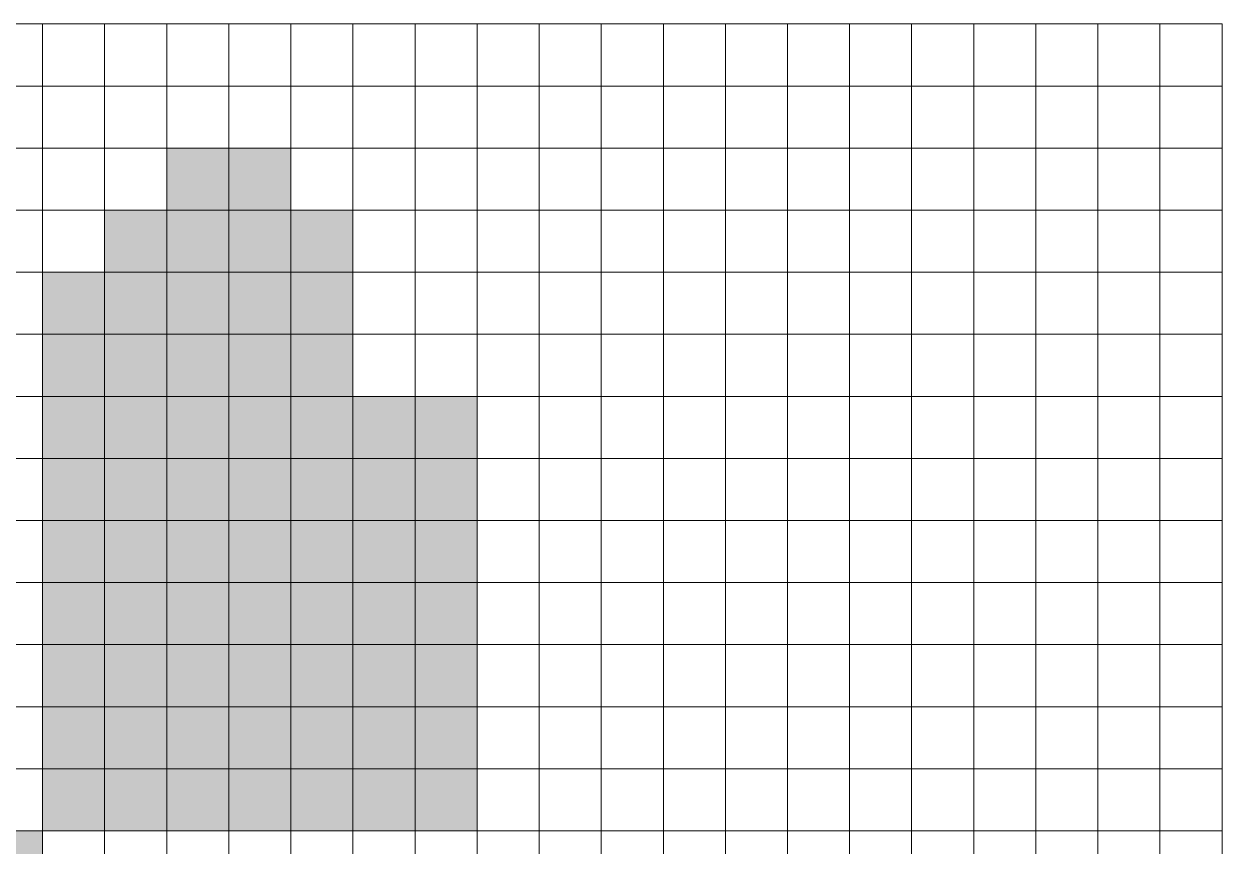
# Model space of a CAD drawing. Header units: millimetres. Extents: x 7481 to 272303, y 53290 to 107290.
# Drawn here: x 66807 to 86107, y 90045 to 103290 of the extents above; entities that cross this region are included whole.
import ezdxf

# ---------------------------------------------------------------- set-up
doc = ezdxf.new("R2010")
doc.units = ezdxf.units.MM
doc.layers.get('0').update_dxf_attribs({"lineweight": 0})
doc.layers.add('o_building', color=252, linetype='Continuous')
doc.layers.add('river', color=140, linetype='Continuous')

msp = doc.modelspace()

# ---------------------------------------------------------------- hatches: boundary and pattern name
at = {"layer": 'o_building'}
h = msp.add_hatch(color=256, dxfattribs=at)
h.dxf.hatch_style = 1
h.paths.add_polyline_path([(70107, 101290), (69107, 101290), (69107, 100290), (70107, 100290)])
h = msp.add_hatch(color=256, dxfattribs=at)
h.dxf.hatch_style = 1
h.paths.add_polyline_path([(71107, 101290), (70107, 101290), (70107, 100290), (71107, 100290)])
h = msp.add_hatch(color=256, dxfattribs=at)
h.dxf.hatch_style = 1
h.paths.add_polyline_path([(69107, 100290), (68107, 100290), (68107, 99290), (69107, 99290)])
h = msp.add_hatch(color=256, dxfattribs=at)
h.dxf.hatch_style = 1
h.paths.add_polyline_path([(70107, 100290), (69107, 100290), (69107, 99290), (70107, 99290)])
h = msp.add_hatch(color=256, dxfattribs=at)
h.dxf.hatch_style = 1
h.paths.add_polyline_path([(71107, 100290), (70107, 100290), (70107, 99290), (71107, 99290)])
h = msp.add_hatch(color=256, dxfattribs=at)
h.dxf.hatch_style = 1
h.paths.add_polyline_path([(72107, 100290), (71107, 100290), (71107, 99290), (72107, 99290)])
h = msp.add_hatch(color=256, dxfattribs=at)
h.dxf.hatch_style = 1
h.paths.add_polyline_path([(68107, 99290), (67107, 99290), (67107, 98290), (68107, 98290)])
h = msp.add_hatch(color=256, dxfattribs=at)
h.dxf.hatch_style = 1
h.paths.add_polyline_path([(69107, 99290), (68107, 99290), (68107, 98290), (69107, 98290)])
h = msp.add_hatch(color=256, dxfattribs=at)
h.dxf.hatch_style = 1
h.paths.add_polyline_path([(70107, 99290), (69107, 99290), (69107, 98290), (70107, 98290)])
h = msp.add_hatch(color=256, dxfattribs=at)
h.dxf.hatch_style = 1
h.paths.add_polyline_path([(71107, 99290), (70107, 99290), (70107, 98290), (71107, 98290)])
h = msp.add_hatch(color=256, dxfattribs=at)
h.dxf.hatch_style = 1
h.paths.add_polyline_path([(72107, 99290), (71107, 99290), (71107, 98290), (72107, 98290)])
h = msp.add_hatch(color=256, dxfattribs=at)
h.dxf.hatch_style = 1
h.paths.add_polyline_path([(68107, 98290), (67107, 98290), (67107, 97290), (68107, 97290)])
h = msp.add_hatch(color=256, dxfattribs=at)
h.dxf.hatch_style = 1
h.paths.add_polyline_path([(69107, 98290), (68107, 98290), (68107, 97290), (69107, 97290)])
h = msp.add_hatch(color=256, dxfattribs=at)
h.dxf.hatch_style = 1
h.paths.add_polyline_path([(70107, 98290), (69107, 98290), (69107, 97290), (70107, 97290)])
h = msp.add_hatch(color=256, dxfattribs=at)
h.dxf.hatch_style = 1
h.paths.add_polyline_path([(71107, 98290), (70107, 98290), (70107, 97290), (71107, 97290)])
h = msp.add_hatch(color=256, dxfattribs=at)
h.dxf.hatch_style = 1
h.paths.add_polyline_path([(72107, 98290), (71107, 98290), (71107, 97290), (72107, 97290)])
h = msp.add_hatch(color=256, dxfattribs=at)
h.dxf.hatch_style = 1
h.paths.add_polyline_path([(68107, 97290), (67107, 97290), (67107, 96290), (68107, 96290)])
h = msp.add_hatch(color=256, dxfattribs=at)
h.dxf.hatch_style = 1
h.paths.add_polyline_path([(69107, 97290), (68107, 97290), (68107, 96290), (69107, 96290)])
h = msp.add_hatch(color=256, dxfattribs=at)
h.dxf.hatch_style = 1
h.paths.add_polyline_path([(70107, 97290), (69107, 97290), (69107, 96290), (70107, 96290)])
h = msp.add_hatch(color=256, dxfattribs=at)
h.dxf.hatch_style = 1
h.paths.add_polyline_path([(71107, 97290), (70107, 97290), (70107, 96290), (71107, 96290)])
h = msp.add_hatch(color=256, dxfattribs=at)
h.dxf.hatch_style = 1
h.paths.add_polyline_path([(72107, 97290), (71107, 97290), (71107, 96290), (72107, 96290)])
h = msp.add_hatch(color=256, dxfattribs=at)
h.dxf.hatch_style = 1
h.paths.add_polyline_path([(73107, 97290), (72107, 97290), (72107, 96290), (73107, 96290)])
h = msp.add_hatch(color=256, dxfattribs=at)
h.dxf.hatch_style = 1
h.paths.add_polyline_path([(74107, 97290), (73107, 97290), (73107, 96290), (74107, 96290)])
h = msp.add_hatch(color=256, dxfattribs=at)
h.dxf.hatch_style = 1
h.paths.add_polyline_path([(68107, 96290), (67107, 96290), (67107, 95290), (68107, 95290)])
h = msp.add_hatch(color=256, dxfattribs=at)
h.dxf.hatch_style = 1
h.paths.add_polyline_path([(69107, 96290), (68107, 96290), (68107, 95290), (69107, 95290)])
h = msp.add_hatch(color=256, dxfattribs=at)
h.dxf.hatch_style = 1
h.paths.add_polyline_path([(70107, 96290), (69107, 96290), (69107, 95290), (70107, 95290)])
h = msp.add_hatch(color=256, dxfattribs=at)
h.dxf.hatch_style = 1
h.paths.add_polyline_path([(71107, 96290), (70107, 96290), (70107, 95290), (71107, 95290)])
h = msp.add_hatch(color=256, dxfattribs=at)
h.dxf.hatch_style = 1
h.paths.add_polyline_path([(72107, 96290), (71107, 96290), (71107, 95290), (72107, 95290)])
h = msp.add_hatch(color=256, dxfattribs=at)
h.dxf.hatch_style = 1
h.paths.add_polyline_path([(73107, 96290), (72107, 96290), (72107, 95290), (73107, 95290)])
h = msp.add_hatch(color=256, dxfattribs=at)
h.dxf.hatch_style = 1
h.paths.add_polyline_path([(74107, 96290), (73107, 96290), (73107, 95290), (74107, 95290)])
h = msp.add_hatch(color=256, dxfattribs=at)
h.dxf.hatch_style = 1
h.paths.add_polyline_path([(68107, 95290), (67107, 95290), (67107, 94290), (68107, 94290)])
h = msp.add_hatch(color=256, dxfattribs=at)
h.dxf.hatch_style = 1
h.paths.add_polyline_path([(69107, 95290), (68107, 95290), (68107, 94290), (69107, 94290)])
h = msp.add_hatch(color=256, dxfattribs=at)
h.dxf.hatch_style = 1
h.paths.add_polyline_path([(70107, 95290), (69107, 95290), (69107, 94290), (70107, 94290)])
h = msp.add_hatch(color=256, dxfattribs=at)
h.dxf.hatch_style = 1
h.paths.add_polyline_path([(71107, 95290), (70107, 95290), (70107, 94290), (71107, 94290)])
h = msp.add_hatch(color=256, dxfattribs=at)
h.dxf.hatch_style = 1
h.paths.add_polyline_path([(72107, 95290), (71107, 95290), (71107, 94290), (72107, 94290)])
h = msp.add_hatch(color=256, dxfattribs=at)
h.dxf.hatch_style = 1
h.paths.add_polyline_path([(73107, 95290), (72107, 95290), (72107, 94290), (73107, 94290)])
h = msp.add_hatch(color=256, dxfattribs=at)
h.dxf.hatch_style = 1
h.paths.add_polyline_path([(74107, 95290), (73107, 95290), (73107, 94290), (74107, 94290)])
h = msp.add_hatch(color=256, dxfattribs=at)
h.dxf.hatch_style = 1
h.paths.add_polyline_path([(68107, 94290), (67107, 94290), (67107, 93290), (68107, 93290)])
h = msp.add_hatch(color=256, dxfattribs=at)
h.dxf.hatch_style = 1
h.paths.add_polyline_path([(69107, 94290), (68107, 94290), (68107, 93290), (69107, 93290)])
h = msp.add_hatch(color=256, dxfattribs=at)
h.dxf.hatch_style = 1
h.paths.add_polyline_path([(70107, 94290), (69107, 94290), (69107, 93290), (70107, 93290)])
h = msp.add_hatch(color=256, dxfattribs=at)
h.dxf.hatch_style = 1
h.paths.add_polyline_path([(71107, 94290), (70107, 94290), (70107, 93290), (71107, 93290)])
h = msp.add_hatch(color=256, dxfattribs=at)
h.dxf.hatch_style = 1
h.paths.add_polyline_path([(72107, 94290), (71107, 94290), (71107, 93290), (72107, 93290)])
h = msp.add_hatch(color=256, dxfattribs=at)
h.dxf.hatch_style = 1
h.paths.add_polyline_path([(73107, 94290), (72107, 94290), (72107, 93290), (73107, 93290)])
h = msp.add_hatch(color=256, dxfattribs=at)
h.dxf.hatch_style = 1
h.paths.add_polyline_path([(74107, 94290), (73107, 94290), (73107, 93290), (74107, 93290)])
h = msp.add_hatch(color=256, dxfattribs=at)
h.dxf.hatch_style = 1
h.paths.add_polyline_path([(68107, 93290), (67107, 93290), (67107, 92290), (68107, 92290)])
h = msp.add_hatch(color=256, dxfattribs=at)
h.dxf.hatch_style = 1
h.paths.add_polyline_path([(69107, 93290), (68107, 93290), (68107, 92290), (69107, 92290)])
h = msp.add_hatch(color=256, dxfattribs=at)
h.dxf.hatch_style = 1
h.paths.add_polyline_path([(70107, 93290), (69107, 93290), (69107, 92290), (70107, 92290)])
h = msp.add_hatch(color=256, dxfattribs=at)
h.dxf.hatch_style = 1
h.paths.add_polyline_path([(71107, 93290), (70107, 93290), (70107, 92290), (71107, 92290)])
h = msp.add_hatch(color=256, dxfattribs=at)
h.dxf.hatch_style = 1
h.paths.add_polyline_path([(72107, 93290), (71107, 93290), (71107, 92290), (72107, 92290)])
h = msp.add_hatch(color=256, dxfattribs=at)
h.dxf.hatch_style = 1
h.paths.add_polyline_path([(73107, 93290), (72107, 93290), (72107, 92290), (73107, 92290)])
h = msp.add_hatch(color=256, dxfattribs=at)
h.dxf.hatch_style = 1
h.paths.add_polyline_path([(74107, 93290), (73107, 93290), (73107, 92290), (74107, 92290)])
h = msp.add_hatch(color=256, dxfattribs=at)
h.dxf.hatch_style = 1
h.paths.add_polyline_path([(68107, 92290), (67107, 92290), (67107, 91290), (68107, 91290)])
h = msp.add_hatch(color=256, dxfattribs=at)
h.dxf.hatch_style = 1
h.paths.add_polyline_path([(69107, 92290), (68107, 92290), (68107, 91290), (69107, 91290)])
h = msp.add_hatch(color=256, dxfattribs=at)
h.dxf.hatch_style = 1
h.paths.add_polyline_path([(70107, 92290), (69107, 92290), (69107, 91290), (70107, 91290)])
h = msp.add_hatch(color=256, dxfattribs=at)
h.dxf.hatch_style = 1
h.paths.add_polyline_path([(71107, 92290), (70107, 92290), (70107, 91290), (71107, 91290)])
h = msp.add_hatch(color=256, dxfattribs=at)
h.dxf.hatch_style = 1
h.paths.add_polyline_path([(72107, 92290), (71107, 92290), (71107, 91290), (72107, 91290)])
h = msp.add_hatch(color=256, dxfattribs=at)
h.dxf.hatch_style = 1
h.paths.add_polyline_path([(73107, 92290), (72107, 92290), (72107, 91290), (73107, 91290)])
h = msp.add_hatch(color=256, dxfattribs=at)
h.dxf.hatch_style = 1
h.paths.add_polyline_path([(74107, 92290), (73107, 92290), (73107, 91290), (74107, 91290)])
h = msp.add_hatch(color=256, dxfattribs=at)
h.dxf.hatch_style = 1
h.paths.add_polyline_path([(68107, 91290), (67107, 91290), (67107, 90290), (68107, 90290)])
h = msp.add_hatch(color=256, dxfattribs=at)
h.dxf.hatch_style = 1
h.paths.add_polyline_path([(69107, 91290), (68107, 91290), (68107, 90290), (69107, 90290)])
h = msp.add_hatch(color=256, dxfattribs=at)
h.dxf.hatch_style = 1
h.paths.add_polyline_path([(70107, 91290), (69107, 91290), (69107, 90290), (70107, 90290)])
h = msp.add_hatch(color=256, dxfattribs=at)
h.dxf.hatch_style = 1
h.paths.add_polyline_path([(71107, 91290), (70107, 91290), (70107, 90290), (71107, 90290)])
h = msp.add_hatch(color=256, dxfattribs=at)
h.dxf.hatch_style = 1
h.paths.add_polyline_path([(72107, 91290), (71107, 91290), (71107, 90290), (72107, 90290)])
h = msp.add_hatch(color=256, dxfattribs=at)
h.dxf.hatch_style = 1
h.paths.add_polyline_path([(73107, 91290), (72107, 91290), (72107, 90290), (73107, 90290)])
h = msp.add_hatch(color=256, dxfattribs=at)
h.dxf.hatch_style = 1
h.paths.add_polyline_path([(74107, 91290), (73107, 91290), (73107, 90290), (74107, 90290)])
at = {"layer": 'river'}
h = msp.add_hatch(color=256, dxfattribs=at)
h.dxf.hatch_style = 1
h.paths.add_polyline_path([(67107, 90290), (66107, 90290), (66107, 89290), (67107, 89290)])

# ---------------------------------------------------------------- linework, layer by layer
for points in [[(66107, 102290), (67107, 102290), (67107, 103290), (66107, 103290)], [(67107, 102290), (68107, 102290), (68107, 103290), (67107, 103290)], [(68107, 102290), (69107, 102290), (69107, 103290), (68107, 103290)], [(69107, 102290), (70107, 102290), (70107, 103290), (69107, 103290)], [(70107, 102290), (71107, 102290), (71107, 103290), (70107, 103290)], [(71107, 102290), (72107, 102290), (72107, 103290), (71107, 103290)], [(72107, 102290), (73107, 102290), (73107, 103290), (72107, 103290)], [(73107, 102290), (74107, 102290), (74107, 103290), (73107, 103290)], [(74107, 102290), (75107, 102290), (75107, 103290), (74107, 103290)], [(75107, 102290), (76107, 102290), (76107, 103290), (75107, 103290)], [(76107, 102290), (77107, 102290), (77107, 103290), (76107, 103290)], [(77107, 102290), (78107, 102290), (78107, 103290), (77107, 103290)], [(78107, 102290), (79107, 102290), (79107, 103290), (78107, 103290)], [(79107, 102290), (80107, 102290), (80107, 103290), (79107, 103290)], [(80107, 102290), (81107, 102290), (81107, 103290), (80107, 103290)], [(81107, 102290), (82107, 102290), (82107, 103290), (81107, 103290)], [(82107, 102290), (83107, 102290), (83107, 103290), (82107, 103290)], [(83107, 102290), (84107, 102290), (84107, 103290), (83107, 103290)], [(84107, 102290), (85107, 102290), (85107, 103290), (84107, 103290)], [(85107, 102290), (86107, 102290), (86107, 103290), (85107, 103290)], [(66107, 101290), (67107, 101290), (67107, 102290), (66107, 102290)], [(67107, 101290), (68107, 101290), (68107, 102290), (67107, 102290)], [(68107, 101290), (69107, 101290), (69107, 102290), (68107, 102290)], [(69107, 101290), (70107, 101290), (70107, 102290), (69107, 102290)], [(70107, 101290), (71107, 101290), (71107, 102290), (70107, 102290)], [(71107, 101290), (72107, 101290), (72107, 102290), (71107, 102290)], [(72107, 101290), (73107, 101290), (73107, 102290), (72107, 102290)], [(73107, 101290), (74107, 101290), (74107, 102290), (73107, 102290)], [(74107, 101290), (75107, 101290), (75107, 102290), (74107, 102290)], [(75107, 101290), (76107, 101290), (76107, 102290), (75107, 102290)], [(76107, 101290), (77107, 101290), (77107, 102290), (76107, 102290)], [(77107, 101290), (78107, 101290), (78107, 102290), (77107, 102290)], [(78107, 101290), (79107, 101290), (79107, 102290), (78107, 102290)], [(79107, 101290), (80107, 101290), (80107, 102290), (79107, 102290)], [(80107, 101290), (81107, 101290), (81107, 102290), (80107, 102290)], [(81107, 101290), (82107, 101290), (82107, 102290), (81107, 102290)], [(82107, 101290), (83107, 101290), (83107, 102290), (82107, 102290)], [(83107, 101290), (84107, 101290), (84107, 102290), (83107, 102290)], [(84107, 101290), (85107, 101290), (85107, 102290), (84107, 102290)], [(85107, 101290), (86107, 101290), (86107, 102290), (85107, 102290)], [(66107, 100290), (67107, 100290), (67107, 101290), (66107, 101290)], [(67107, 100290), (68107, 100290), (68107, 101290), (67107, 101290)], [(68107, 100290), (69107, 100290), (69107, 101290), (68107, 101290)], [(69107, 100290), (70107, 100290), (70107, 101290), (69107, 101290)], [(70107, 100290), (71107, 100290), (71107, 101290), (70107, 101290)], [(71107, 100290), (72107, 100290), (72107, 101290), (71107, 101290)], [(72107, 100290), (73107, 100290), (73107, 101290), (72107, 101290)], [(73107, 100290), (74107, 100290), (74107, 101290), (73107, 101290)], [(74107, 100290), (75107, 100290), (75107, 101290), (74107, 101290)], [(75107, 100290), (76107, 100290), (76107, 101290), (75107, 101290)], [(76107, 100290), (77107, 100290), (77107, 101290), (76107, 101290)], [(77107, 100290), (78107, 100290), (78107, 101290), (77107, 101290)], [(78107, 100290), (79107, 100290), (79107, 101290), (78107, 101290)], [(79107, 100290), (80107, 100290), (80107, 101290), (79107, 101290)], [(80107, 100290), (81107, 100290), (81107, 101290), (80107, 101290)], [(81107, 100290), (82107, 100290), (82107, 101290), (81107, 101290)], [(82107, 100290), (83107, 100290), (83107, 101290), (82107, 101290)], [(83107, 100290), (84107, 100290), (84107, 101290), (83107, 101290)], [(84107, 100290), (85107, 100290), (85107, 101290), (84107, 101290)], [(85107, 100290), (86107, 100290), (86107, 101290), (85107, 101290)], [(66107, 99290), (67107, 99290), (67107, 100290), (66107, 100290)], [(67107, 99290), (68107, 99290), (68107, 100290), (67107, 100290)], [(68107, 99290), (69107, 99290), (69107, 100290), (68107, 100290)], [(69107, 99290), (70107, 99290), (70107, 100290), (69107, 100290)], [(70107, 99290), (71107, 99290), (71107, 100290), (70107, 100290)], [(71107, 99290), (72107, 99290), (72107, 100290), (71107, 100290)], [(72107, 99290), (73107, 99290), (73107, 100290), (72107, 100290)], [(73107, 99290), (74107, 99290), (74107, 100290), (73107, 100290)], [(74107, 99290), (75107, 99290), (75107, 100290), (74107, 100290)], [(75107, 99290), (76107, 99290), (76107, 100290), (75107, 100290)], [(76107, 99290), (77107, 99290), (77107, 100290), (76107, 100290)], [(77107, 99290), (78107, 99290), (78107, 100290), (77107, 100290)], [(78107, 99290), (79107, 99290), (79107, 100290), (78107, 100290)], [(79107, 99290), (80107, 99290), (80107, 100290), (79107, 100290)], [(80107, 99290), (81107, 99290), (81107, 100290), (80107, 100290)], [(81107, 99290), (82107, 99290), (82107, 100290), (81107, 100290)], [(82107, 99290), (83107, 99290), (83107, 100290), (82107, 100290)], [(83107, 99290), (84107, 99290), (84107, 100290), (83107, 100290)], [(84107, 99290), (85107, 99290), (85107, 100290), (84107, 100290)], [(85107, 99290), (86107, 99290), (86107, 100290), (85107, 100290)], [(66107, 98290), (67107, 98290), (67107, 99290), (66107, 99290)], [(67107, 98290), (68107, 98290), (68107, 99290), (67107, 99290)], [(68107, 98290), (69107, 98290), (69107, 99290), (68107, 99290)], [(69107, 98290), (70107, 98290), (70107, 99290), (69107, 99290)], [(70107, 98290), (71107, 98290), (71107, 99290), (70107, 99290)], [(71107, 98290), (72107, 98290), (72107, 99290), (71107, 99290)], [(72107, 98290), (73107, 98290), (73107, 99290), (72107, 99290)], [(73107, 98290), (74107, 98290), (74107, 99290), (73107, 99290)], [(74107, 98290), (75107, 98290), (75107, 99290), (74107, 99290)], [(75107, 98290), (76107, 98290), (76107, 99290), (75107, 99290)], [(76107, 98290), (77107, 98290), (77107, 99290), (76107, 99290)], [(77107, 98290), (78107, 98290), (78107, 99290), (77107, 99290)], [(78107, 98290), (79107, 98290), (79107, 99290), (78107, 99290)], [(79107, 98290), (80107, 98290), (80107, 99290), (79107, 99290)], [(80107, 98290), (81107, 98290), (81107, 99290), (80107, 99290)], [(81107, 98290), (82107, 98290), (82107, 99290), (81107, 99290)], [(82107, 98290), (83107, 98290), (83107, 99290), (82107, 99290)], [(83107, 98290), (84107, 98290), (84107, 99290), (83107, 99290)], [(84107, 98290), (85107, 98290), (85107, 99290), (84107, 99290)], [(85107, 98290), (86107, 98290), (86107, 99290), (85107, 99290)], [(66107, 97290), (67107, 97290), (67107, 98290), (66107, 98290)], [(67107, 97290), (68107, 97290), (68107, 98290), (67107, 98290)], [(68107, 97290), (69107, 97290), (69107, 98290), (68107, 98290)], [(69107, 97290), (70107, 97290), (70107, 98290), (69107, 98290)], [(70107, 97290), (71107, 97290), (71107, 98290), (70107, 98290)], [(71107, 97290), (72107, 97290), (72107, 98290), (71107, 98290)], [(72107, 97290), (73107, 97290), (73107, 98290), (72107, 98290)], [(73107, 97290), (74107, 97290), (74107, 98290), (73107, 98290)], [(74107, 97290), (75107, 97290), (75107, 98290), (74107, 98290)], [(75107, 97290), (76107, 97290), (76107, 98290), (75107, 98290)], [(76107, 97290), (77107, 97290), (77107, 98290), (76107, 98290)], [(77107, 97290), (78107, 97290), (78107, 98290), (77107, 98290)], [(78107, 97290), (79107, 97290), (79107, 98290), (78107, 98290)], [(79107, 97290), (80107, 97290), (80107, 98290), (79107, 98290)], [(80107, 97290), (81107, 97290), (81107, 98290), (80107, 98290)], [(81107, 97290), (82107, 97290), (82107, 98290), (81107, 98290)], [(82107, 97290), (83107, 97290), (83107, 98290), (82107, 98290)], [(83107, 97290), (84107, 97290), (84107, 98290), (83107, 98290)], [(84107, 97290), (85107, 97290), (85107, 98290), (84107, 98290)], [(85107, 97290), (86107, 97290), (86107, 98290), (85107, 98290)], [(66107, 96290), (67107, 96290), (67107, 97290), (66107, 97290)], [(67107, 96290), (68107, 96290), (68107, 97290), (67107, 97290)], [(68107, 96290), (69107, 96290), (69107, 97290), (68107, 97290)], [(69107, 96290), (70107, 96290), (70107, 97290), (69107, 97290)], [(70107, 96290), (71107, 96290), (71107, 97290), (70107, 97290)], [(71107, 96290), (72107, 96290), (72107, 97290), (71107, 97290)], [(72107, 96290), (73107, 96290), (73107, 97290), (72107, 97290)], [(73107, 96290), (74107, 96290), (74107, 97290), (73107, 97290)], [(74107, 96290), (75107, 96290), (75107, 97290), (74107, 97290)], [(75107, 96290), (76107, 96290), (76107, 97290), (75107, 97290)], [(76107, 96290), (77107, 96290), (77107, 97290), (76107, 97290)], [(77107, 96290), (78107, 96290), (78107, 97290), (77107, 97290)], [(78107, 96290), (79107, 96290), (79107, 97290), (78107, 97290)], [(79107, 96290), (80107, 96290), (80107, 97290), (79107, 97290)], [(80107, 96290), (81107, 96290), (81107, 97290), (80107, 97290)], [(81107, 96290), (82107, 96290), (82107, 97290), (81107, 97290)], [(82107, 96290), (83107, 96290), (83107, 97290), (82107, 97290)], [(83107, 96290), (84107, 96290), (84107, 97290), (83107, 97290)], [(84107, 96290), (85107, 96290), (85107, 97290), (84107, 97290)], [(85107, 96290), (86107, 96290), (86107, 97290), (85107, 97290)], [(66107, 95290), (67107, 95290), (67107, 96290), (66107, 96290)], [(67107, 95290), (68107, 95290), (68107, 96290), (67107, 96290)], [(68107, 95290), (69107, 95290), (69107, 96290), (68107, 96290)], [(69107, 95290), (70107, 95290), (70107, 96290), (69107, 96290)], [(70107, 95290), (71107, 95290), (71107, 96290), (70107, 96290)], [(71107, 95290), (72107, 95290), (72107, 96290), (71107, 96290)], [(72107, 95290), (73107, 95290), (73107, 96290), (72107, 96290)], [(73107, 95290), (74107, 95290), (74107, 96290), (73107, 96290)], [(74107, 95290), (75107, 95290), (75107, 96290), (74107, 96290)], [(75107, 95290), (76107, 95290), (76107, 96290), (75107, 96290)], [(76107, 95290), (77107, 95290), (77107, 96290), (76107, 96290)], [(77107, 95290), (78107, 95290), (78107, 96290), (77107, 96290)], [(78107, 95290), (79107, 95290), (79107, 96290), (78107, 96290)], [(79107, 95290), (80107, 95290), (80107, 96290), (79107, 96290)], [(80107, 95290), (81107, 95290), (81107, 96290), (80107, 96290)], [(81107, 95290), (82107, 95290), (82107, 96290), (81107, 96290)], [(82107, 95290), (83107, 95290), (83107, 96290), (82107, 96290)], [(83107, 95290), (84107, 95290), (84107, 96290), (83107, 96290)], [(84107, 95290), (85107, 95290), (85107, 96290), (84107, 96290)], [(85107, 95290), (86107, 95290), (86107, 96290), (85107, 96290)], [(66107, 94290), (67107, 94290), (67107, 95290), (66107, 95290)], [(67107, 94290), (68107, 94290), (68107, 95290), (67107, 95290)], [(68107, 94290), (69107, 94290), (69107, 95290), (68107, 95290)], [(69107, 94290), (70107, 94290), (70107, 95290), (69107, 95290)], [(70107, 94290), (71107, 94290), (71107, 95290), (70107, 95290)], [(71107, 94290), (72107, 94290), (72107, 95290), (71107, 95290)], [(72107, 94290), (73107, 94290), (73107, 95290), (72107, 95290)], [(73107, 94290), (74107, 94290), (74107, 95290), (73107, 95290)], [(74107, 94290), (75107, 94290), (75107, 95290), (74107, 95290)], [(75107, 94290), (76107, 94290), (76107, 95290), (75107, 95290)], [(76107, 94290), (77107, 94290), (77107, 95290), (76107, 95290)], [(77107, 94290), (78107, 94290), (78107, 95290), (77107, 95290)], [(78107, 94290), (79107, 94290), (79107, 95290), (78107, 95290)], [(79107, 94290), (80107, 94290), (80107, 95290), (79107, 95290)], [(80107, 94290), (81107, 94290), (81107, 95290), (80107, 95290)], [(81107, 94290), (82107, 94290), (82107, 95290), (81107, 95290)], [(82107, 94290), (83107, 94290), (83107, 95290), (82107, 95290)], [(83107, 94290), (84107, 94290), (84107, 95290), (83107, 95290)], [(84107, 94290), (85107, 94290), (85107, 95290), (84107, 95290)], [(85107, 94290), (86107, 94290), (86107, 95290), (85107, 95290)], [(66107, 93290), (67107, 93290), (67107, 94290), (66107, 94290)], [(67107, 93290), (68107, 93290), (68107, 94290), (67107, 94290)], [(68107, 93290), (69107, 93290), (69107, 94290), (68107, 94290)], [(69107, 93290), (70107, 93290), (70107, 94290), (69107, 94290)], [(70107, 93290), (71107, 93290), (71107, 94290), (70107, 94290)], [(71107, 93290), (72107, 93290), (72107, 94290), (71107, 94290)], [(72107, 93290), (73107, 93290), (73107, 94290), (72107, 94290)], [(73107, 93290), (74107, 93290), (74107, 94290), (73107, 94290)], [(74107, 93290), (75107, 93290), (75107, 94290), (74107, 94290)], [(75107, 93290), (76107, 93290), (76107, 94290), (75107, 94290)], [(76107, 93290), (77107, 93290), (77107, 94290), (76107, 94290)], [(77107, 93290), (78107, 93290), (78107, 94290), (77107, 94290)], [(78107, 93290), (79107, 93290), (79107, 94290), (78107, 94290)], [(79107, 93290), (80107, 93290), (80107, 94290), (79107, 94290)], [(80107, 93290), (81107, 93290), (81107, 94290), (80107, 94290)], [(81107, 93290), (82107, 93290), (82107, 94290), (81107, 94290)], [(82107, 93290), (83107, 93290), (83107, 94290), (82107, 94290)], [(83107, 93290), (84107, 93290), (84107, 94290), (83107, 94290)], [(84107, 93290), (85107, 93290), (85107, 94290), (84107, 94290)], [(85107, 93290), (86107, 93290), (86107, 94290), (85107, 94290)], [(66107, 92290), (67107, 92290), (67107, 93290), (66107, 93290)], [(67107, 92290), (68107, 92290), (68107, 93290), (67107, 93290)], [(68107, 92290), (69107, 92290), (69107, 93290), (68107, 93290)], [(69107, 92290), (70107, 92290), (70107, 93290), (69107, 93290)], [(70107, 92290), (71107, 92290), (71107, 93290), (70107, 93290)], [(71107, 92290), (72107, 92290), (72107, 93290), (71107, 93290)], [(72107, 92290), (73107, 92290), (73107, 93290), (72107, 93290)], [(73107, 92290), (74107, 92290), (74107, 93290), (73107, 93290)], [(74107, 92290), (75107, 92290), (75107, 93290), (74107, 93290)], [(75107, 92290), (76107, 92290), (76107, 93290), (75107, 93290)], [(76107, 92290), (77107, 92290), (77107, 93290), (76107, 93290)], [(77107, 92290), (78107, 92290), (78107, 93290), (77107, 93290)], [(78107, 92290), (79107, 92290), (79107, 93290), (78107, 93290)], [(79107, 92290), (80107, 92290), (80107, 93290), (79107, 93290)], [(80107, 92290), (81107, 92290), (81107, 93290), (80107, 93290)], [(81107, 92290), (82107, 92290), (82107, 93290), (81107, 93290)], [(82107, 92290), (83107, 92290), (83107, 93290), (82107, 93290)], [(83107, 92290), (84107, 92290), (84107, 93290), (83107, 93290)], [(84107, 92290), (85107, 92290), (85107, 93290), (84107, 93290)], [(85107, 92290), (86107, 92290), (86107, 93290), (85107, 93290)], [(66107, 91290), (67107, 91290), (67107, 92290), (66107, 92290)], [(67107, 91290), (68107, 91290), (68107, 92290), (67107, 92290)], [(68107, 91290), (69107, 91290), (69107, 92290), (68107, 92290)], [(69107, 91290), (70107, 91290), (70107, 92290), (69107, 92290)], [(70107, 91290), (71107, 91290), (71107, 92290), (70107, 92290)], [(71107, 91290), (72107, 91290), (72107, 92290), (71107, 92290)], [(72107, 91290), (73107, 91290), (73107, 92290), (72107, 92290)], [(73107, 91290), (74107, 91290), (74107, 92290), (73107, 92290)], [(74107, 91290), (75107, 91290), (75107, 92290), (74107, 92290)], [(75107, 91290), (76107, 91290), (76107, 92290), (75107, 92290)], [(76107, 91290), (77107, 91290), (77107, 92290), (76107, 92290)], [(77107, 91290), (78107, 91290), (78107, 92290), (77107, 92290)], [(78107, 91290), (79107, 91290), (79107, 92290), (78107, 92290)], [(79107, 91290), (80107, 91290), (80107, 92290), (79107, 92290)], [(80107, 91290), (81107, 91290), (81107, 92290), (80107, 92290)], [(81107, 91290), (82107, 91290), (82107, 92290), (81107, 92290)], [(82107, 91290), (83107, 91290), (83107, 92290), (82107, 92290)], [(83107, 91290), (84107, 91290), (84107, 92290), (83107, 92290)], [(84107, 91290), (85107, 91290), (85107, 92290), (84107, 92290)], [(85107, 91290), (86107, 91290), (86107, 92290), (85107, 92290)], [(66107, 90290), (67107, 90290), (67107, 91290), (66107, 91290)], [(67107, 90290), (68107, 90290), (68107, 91290), (67107, 91290)], [(68107, 90290), (69107, 90290), (69107, 91290), (68107, 91290)], [(69107, 90290), (70107, 90290), (70107, 91290), (69107, 91290)], [(70107, 90290), (71107, 90290), (71107, 91290), (70107, 91290)], [(71107, 90290), (72107, 90290), (72107, 91290), (71107, 91290)], [(72107, 90290), (73107, 90290), (73107, 91290), (72107, 91290)], [(73107, 90290), (74107, 90290), (74107, 91290), (73107, 91290)], [(74107, 90290), (75107, 90290), (75107, 91290), (74107, 91290)], [(75107, 90290), (76107, 90290), (76107, 91290), (75107, 91290)], [(76107, 90290), (77107, 90290), (77107, 91290), (76107, 91290)], [(77107, 90290), (78107, 90290), (78107, 91290), (77107, 91290)], [(78107, 90290), (79107, 90290), (79107, 91290), (78107, 91290)], [(79107, 90290), (80107, 90290), (80107, 91290), (79107, 91290)], [(80107, 90290), (81107, 90290), (81107, 91290), (80107, 91290)], [(81107, 90290), (82107, 90290), (82107, 91290), (81107, 91290)], [(82107, 90290), (83107, 90290), (83107, 91290), (82107, 91290)], [(83107, 90290), (84107, 90290), (84107, 91290), (83107, 91290)], [(84107, 90290), (85107, 90290), (85107, 91290), (84107, 91290)], [(85107, 90290), (86107, 90290), (86107, 91290), (85107, 91290)], [(66107, 89290), (67107, 89290), (67107, 90290), (66107, 90290)], [(67107, 89290), (68107, 89290), (68107, 90290), (67107, 90290)], [(68107, 89290), (69107, 89290), (69107, 90290), (68107, 90290)], [(69107, 89290), (70107, 89290), (70107, 90290), (69107, 90290)], [(70107, 89290), (71107, 89290), (71107, 90290), (70107, 90290)], [(71107, 89290), (72107, 89290), (72107, 90290), (71107, 90290)], [(72107, 89290), (73107, 89290), (73107, 90290), (72107, 90290)], [(73107, 89290), (74107, 89290), (74107, 90290), (73107, 90290)], [(74107, 89290), (75107, 89290), (75107, 90290), (74107, 90290)], [(75107, 89290), (76107, 89290), (76107, 90290), (75107, 90290)], [(76107, 89290), (77107, 89290), (77107, 90290), (76107, 90290)], [(77107, 89290), (78107, 89290), (78107, 90290), (77107, 90290)], [(78107, 89290), (79107, 89290), (79107, 90290), (78107, 90290)], [(79107, 89290), (80107, 89290), (80107, 90290), (79107, 90290)], [(80107, 89290), (81107, 89290), (81107, 90290), (80107, 90290)], [(81107, 89290), (82107, 89290), (82107, 90290), (81107, 90290)], [(82107, 89290), (83107, 89290), (83107, 90290), (82107, 90290)], [(83107, 89290), (84107, 89290), (84107, 90290), (83107, 90290)], [(84107, 89290), (85107, 89290), (85107, 90290), (84107, 90290)], [(85107, 89290), (86107, 89290), (86107, 90290), (85107, 90290)]]:
    msp.add_lwpolyline(points, close=True)

doc.saveas('drawing.dxf')
